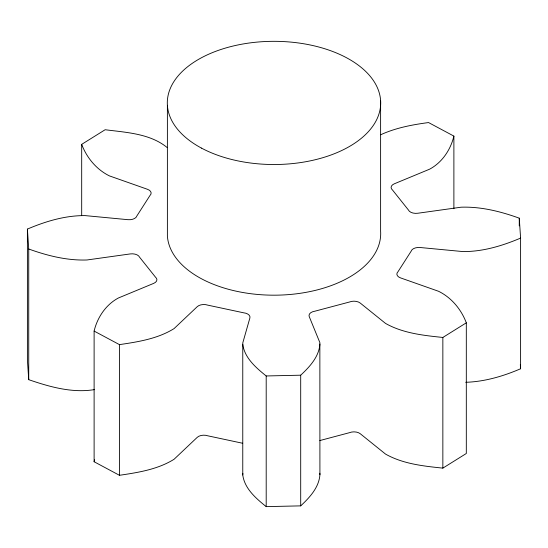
<?xml version="1.0" encoding="UTF-8"?>
<svg xmlns="http://www.w3.org/2000/svg" width="548" height="548" viewBox="0 0 548 548"><rect width="100%" height="100%" fill="white"/><g stroke="black" fill="none" stroke-linecap="round" stroke-linejoin="round"><path stroke-width="0.82" d="M380.648 134.774C395.718 127.842 412.212 124.732 428.557 122.56L453.888 136.103C450.662 149.714 442.113 162.537 429.598 169.188L394.32 183.799A7.747 4.473 0 0 0 392.532 190.04L408.411 209.973A7.747 4.473 0 0 0 417.781 213.247L461.012 207.206C480.932 206.5 500.66 211.46 519.271 218.173L520.6 238.092C502.393 245.819 482.843 251.744 462.896 251.573L420.063 247.504A7.747 4.473 0 0 0 411.158 251.183L397.971 271.76A7.747 4.473 0 0 0 400.581 277.905L438.551 291.276C451.477 297.598 461.286 309.462 466.314 322.82L442.853 337.452C423.378 335.438 402.883 333.232 385.545 323.423L360.242 303.058A7.747 4.473 0 0 0 349.432 302.023L314.908 311.189A7.747 4.473 0 0 0 309.23 316.6L319.854 342.582L319.916 474.691C319.052 487.446 309.579 497.584 300.701 505.866L266.198 506.633C256.094 498.475 244.531 488.638 242.764 474.965L242.764 344.295L242.853 342.651L249.902 317.915A7.747 4.473 0 0 0 243.524 312.778L207.884 305.168A7.747 4.473 0 0 0 197.246 306.668L174.079 328.595C157.769 338.78 138.151 341.863 119.443 344.624L94.112 331.074C97.339 317.463 105.887 304.64 118.402 297.989L153.68 283.378A7.747 4.473 0 0 0 155.468 277.137L139.589 257.211A7.747 4.473 0 0 0 130.219 253.93L86.988 259.978C67.068 260.677 47.34 255.717 28.729 249.004L27.4 229.085C45.607 221.358 65.157 215.433 85.104 215.604L127.937 219.68A7.747 4.473 0 0 0 136.842 215.994L150.029 195.417A7.747 4.473 0 0 0 147.419 189.272L109.449 175.901C96.523 169.579 86.714 157.721 81.686 144.357L105.148 129.732C126.15 132.458 150.001 133.507 167.113 147.508M242.764 474.965L242.853 473.321M319.916 344.021C319.052 356.775 309.579 366.913 300.701 375.195L266.198 375.962C256.094 367.804 244.531 357.967 242.764 344.295M242.696 443.27L207.884 435.831A7.747 4.473 0 0 0 197.246 437.338L174.079 459.265C157.769 469.444 138.151 472.534 119.443 475.294L94.112 461.745L94.605 459.758M319.84 440.551L349.432 432.694A7.747 4.473 0 0 1 360.242 433.721L385.545 454.093C402.883 463.903 423.378 466.108 442.853 468.122L466.314 453.491L466.314 322.82M520.6 238.092L520.6 368.763C503.256 376.223 484.72 381.696 465.745 382.292M94.619 389.58C72.322 393.327 49.669 386.861 28.729 379.675L27.4 359.755L27.4 229.085M520.326 364.612L520.6 368.763M319.854 473.253L319.916 474.691M519.271 218.173L519.271 225.858M453.888 136.103L453.888 208.699M442.853 337.452L442.853 468.122M380.613 100.558L380.613 231.222A106.689 61.595 0 0 1 278.096 295.139A106.689 61.595 0 0 1 167.387 235.955L167.387 105.284M300.701 375.195L300.701 505.866M266.198 375.962L266.198 506.633M119.443 344.624L119.443 475.294M94.112 331.074L94.112 461.745M81.686 144.357L81.686 215.248M28.729 249.004L28.729 379.675M201.506 148.118A106.689 61.595 0 0 0 378.038 116.566A106.689 61.595 0 0 0 242.449 44.08A106.689 61.595 0 0 0 201.506 148.118"/></g></svg>
